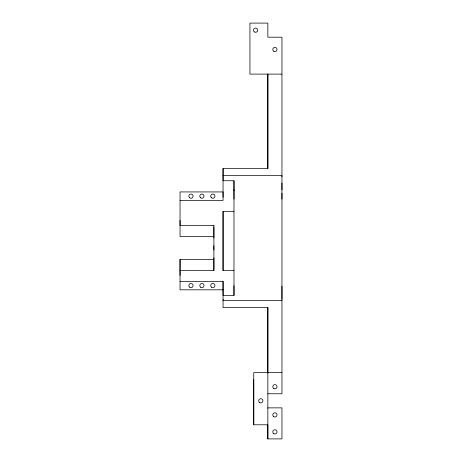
<?xml version="1.0" encoding="UTF-8"?>
<svg xmlns="http://www.w3.org/2000/svg" width="462" height="462" viewBox="0 0 462 462"><rect width="100%" height="100%" fill="white"/><g stroke="black" fill="none" stroke-linecap="round" stroke-linejoin="round"><path stroke-width="0.69" d="M180.041 275.427L180.041 259.344L213.894 259.344M180.041 220.42L180.041 225.439L213.894 225.439M213.894 270.507L213.894 257.796M213.894 250.04L213.894 245.807M213.894 238.051L213.894 226.877M223.059 299.359L223.059 300.502L281.959 300.502M180.041 281.352L223.059 281.352L223.059 295.357L233.986 295.357L233.986 180.746L223.059 180.746L223.059 168.555L267.85 168.549L267.85 74.105L267.85 168.549M223.059 211.33L223.059 270.524L223.059 211.33L233.986 211.33M223.059 197.228L223.059 191.932L180.041 191.932L180.041 236.509L213.894 236.509M233.986 285.689L233.986 295.357M267.85 438.9L267.85 407.871L281.959 407.871L281.959 438.9L267.85 438.9L267.85 424.797L253.748 424.797L253.748 372.609L281.959 372.609M267.85 408.2L267.85 307.553L223.059 307.553L223.059 281.352M267.85 373.169L267.85 307.553M281.959 299.359L281.959 193.174M281.959 189.83L281.959 183.044M281.959 74.105L249.942 74.105L249.942 23.1L267.85 23.1L267.85 37.203L281.959 37.203L281.959 199.157M223.059 175.606L281.959 175.606L281.959 176.744M180.041 200.393L223.059 200.393L223.059 168.555M180.041 270.414L213.894 270.414L213.894 225.364M223.059 270.414L233.986 270.414M223.059 289.818L180.041 289.818L180.041 259.344M267.85 393.768L281.959 393.768L281.959 286.273M233.986 189.83L233.986 190.413M253.748 379.66L253.748 424.797M233.986 180.746L233.986 199.157M254.522 31.982A2.114 2.114 0 0 0 257.698 30.151A2.114 2.114 0 0 0 254.522 28.321A2.114 2.114 0 0 0 254.522 31.982M259.742 402.65A2.114 2.114 0 0 0 262.918 400.82A2.114 2.114 0 0 0 259.742 398.983A2.114 2.114 0 0 0 259.742 402.65M273.845 51.305A2.114 2.114 0 0 0 277.021 49.474A2.114 2.114 0 0 0 273.845 47.644A2.114 2.114 0 0 0 273.845 51.305M273.845 433.679A2.114 2.114 0 0 0 277.021 431.849A2.114 2.114 0 0 0 273.845 430.018A2.114 2.114 0 0 0 273.845 433.679M273.845 388.548A2.114 2.114 0 0 0 277.021 386.711A2.114 2.114 0 0 0 273.845 384.881A2.114 2.114 0 0 0 273.845 388.548M273.845 416.753A2.114 2.114 0 0 0 277.021 414.922A2.114 2.114 0 0 0 273.845 413.092A2.114 2.114 0 0 0 273.845 416.753M189.478 287.081A2.114 2.114 0 0 0 193.018 286.134A2.114 2.114 0 0 0 190.425 283.541A2.114 2.114 0 0 0 189.478 287.081M200.41 287.081A2.114 2.114 0 0 0 203.95 286.134A2.114 2.114 0 0 0 201.357 283.541A2.114 2.114 0 0 0 200.41 287.081M211.342 287.081A2.114 2.114 0 0 0 214.882 286.134A2.114 2.114 0 0 0 212.289 283.541A2.114 2.114 0 0 0 211.342 287.081M211.342 197.655A2.114 2.114 0 0 0 214.882 196.708A2.114 2.114 0 0 0 212.289 194.121A2.114 2.114 0 0 0 211.342 197.655M189.478 197.655A2.114 2.114 0 0 0 193.018 196.708A2.114 2.114 0 0 0 190.425 194.121A2.114 2.114 0 0 0 189.478 197.655M200.41 197.655A2.114 2.114 0 0 0 203.95 196.708A2.114 2.114 0 0 0 201.357 194.121A2.114 2.114 0 0 0 200.41 197.655"/></g></svg>
